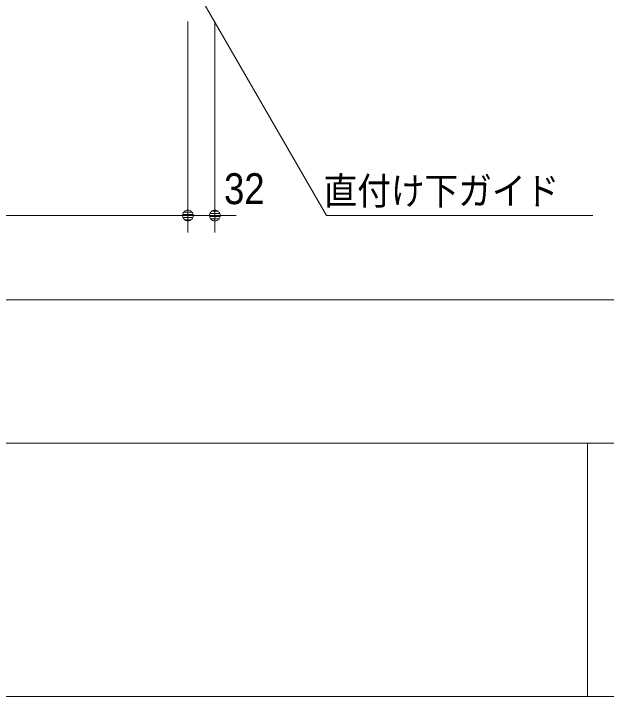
# Model space of a CAD drawing. Units: millimetres, scale not verified. Extents: x -6062 to 6062, y -3045 to 3045.
# Drawn here: x -4618 to -3915, y -2770 to -1961 of the extents above; entities that cross this region are included whole.
import ezdxf
from ezdxf.enums import TextEntityAlignment as Align

# ---------------------------------------------------------------- set-up
doc = ezdxf.new("R2010")
doc.units = ezdxf.units.MM
doc.header["$LTSCALE"] = 20
for name, color, linetype, lineweight in [('0-0_2寸法-1', 7, 'Continuous', 9), ('0-1_0', 7, 'Continuous', 9), ('0-2_2寸法-3', 7, 'Continuous', 9), ('0-4_1図面枠', 7, 'Continuous', 9), ('0-5_2寸法-2', 7, 'Continuous', 9)]:
    doc.layers.add(name, color=color, linetype=linetype, lineweight=lineweight)
doc.styles.add('ＭＳ ゴシック', font='')
doc.styles.add('ＭＳ Ｐゴシック', font='')
doc.styles.get('ＭＳ ゴシック').set_extended_font_data('MS Gothic')
doc.styles.get('ＭＳ Ｐゴシック').set_extended_font_data('MS PGothic')

# ---------------------------------------------------------------- blocks, each defined once
blk = doc.blocks.new('グループ-105')
at = {"layer": '0-4_1図面枠'}
for p, q in [((-80000, -49400), (80000, -49400)), ((-43000, -49400), (-43000, -55400))]:
    blk.add_line(p, q, dxfattribs=at)
blk.add_lwpolyline([(-80000, 55400), (80000, 55400), (80000, -55400), (-80000, -55400)], close=True, dxfattribs=at)
blk = doc.blocks.new('図面枠')
at = {"layer": '0-4_1図面枠'}
blk.add_blockref('グループ-105', (0, 0), dxfattribs=at)
blk = doc.blocks.new('_Dot')
at = {"layer": '0-1_0'}
for p, q in [((-10, 0), (-20, 0)), ((9.78, 2), (-9.78, 2)), ((7.99, 6), (-7.99, 6)), ((9.16, -3.98), (-9.16, -3.98)), ((6, -7.98), (-6, -7.98))]:
    blk.add_line(p, q, dxfattribs=at)
for points in [[(10, 0), (9.92, 1.25), (9.69, 2.49), (9.3, 3.68), (8.76, 4.82), (8.09, 5.88), (7.29, 6.85), (6.37, 7.71), (5.36, 8.44), (4.26, 9.05), (3.09, 9.51), (1.87, 9.82), (0.63, 9.98), (-0.63, 9.98), (-1.87, 9.82), (-3.09, 9.51), (-4.26, 9.05), (-5.36, 8.44), (-6.37, 7.71), (-7.29, 6.85), (-8.09, 5.88), (-8.76, 4.82), (-9.3, 3.68), (-9.69, 2.49), (-9.92, 1.25), (-10, 0), (0, 0)], [(-10, 0), (-9.92, -1.25), (-9.69, -2.49), (-9.3, -3.68), (-8.76, -4.82), (-8.09, -5.88), (-7.29, -6.85), (-6.37, -7.71), (-5.36, -8.44), (-4.26, -9.05), (-3.09, -9.51), (-1.87, -9.82), (-0.63, -9.98), (0.63, -9.98), (1.87, -9.82), (3.09, -9.51), (4.26, -9.05), (5.36, -8.44), (6.37, -7.71), (7.29, -6.85), (8.09, -5.88), (8.76, -4.82), (9.3, -3.68), (9.69, -2.49), (9.92, -1.25), (10, 0), (0, 0)]]:
    blk.add_lwpolyline(points, close=True, dxfattribs=at)

msp = doc.modelspace()

# ---------------------------------------------------------------- linework, layer by layer
at = {"layer": '0-0_2寸法-1'}
for p, q in [((-4411.5, -1970), (-4411.5, -2220)), ((-5574.79, -2200), (-4424.21, -2200)), ((-841.21, -2300), (-5574.79, -2300))]:
    msp.add_line(p, q, dxfattribs=at)
at = {"layer": '0-2_2寸法-3'}
msp.add_lwpolyline([(-4395.5, -1943.1), (-4247.18, -2200), (-3931.17, -2200)], dxfattribs=at)
at = {"layer": '0-5_2寸法-2'}
for p, q in [((-4411.5, -1970), (-4411.5, -2220)), ((-4379.5, -1970), (-4379.5, -2220)), ((-4424.21, -2200), (-4436.92, -2200)), ((-4379.5, -2200), (-4411.5, -2200)), ((-4366.79, -2200), (-4354.08, -2200))]:
    msp.add_line(p, q, dxfattribs=at)

# ---------------------------------------------------------------- block references
at = {"layer": '0-0_2寸法-1', "xscale": 0.6356201, "yscale": 0.6356201}
msp.add_blockref('_Dot', (-4411.5, -2200), dxfattribs=at)
at = {"layer": '0-4_1図面枠', "xscale": 0.05, "yscale": 0.05}
msp.add_blockref('図面枠', (-1787.5, 0), dxfattribs=at)
at = {"layer": '0-5_2寸法-2', "xscale": 0.6356201, "yscale": 0.6356201}
msp.add_blockref('_Dot', (-4411.5, -2200), dxfattribs=at)
at = {"layer": '0-5_2寸法-2', "xscale": 0.6356201, "yscale": 0.6356201, "rotation": 180}
msp.add_blockref('_Dot', (-4379.5, -2200), dxfattribs=at)

# ---------------------------------------------------------------- texts
at = {"layer": '0-2_2寸法-3', "style": 'ＭＳ ゴシック', "width": 0.9}
msp.add_text('直付け下ガイド', height=32.55, dxfattribs=at).set_placement((-4250.63, -2196.83), align=Align.BOTTOM_LEFT)
at = {"layer": '0-5_2寸法-2', "style": 'ＭＳ Ｐゴシック', "width": 0.9}
msp.add_text('32', height=36.66, dxfattribs=at).set_placement((-4368.59, -2197.52), align=Align.BOTTOM_LEFT)

doc.saveas('drawing.dxf')
